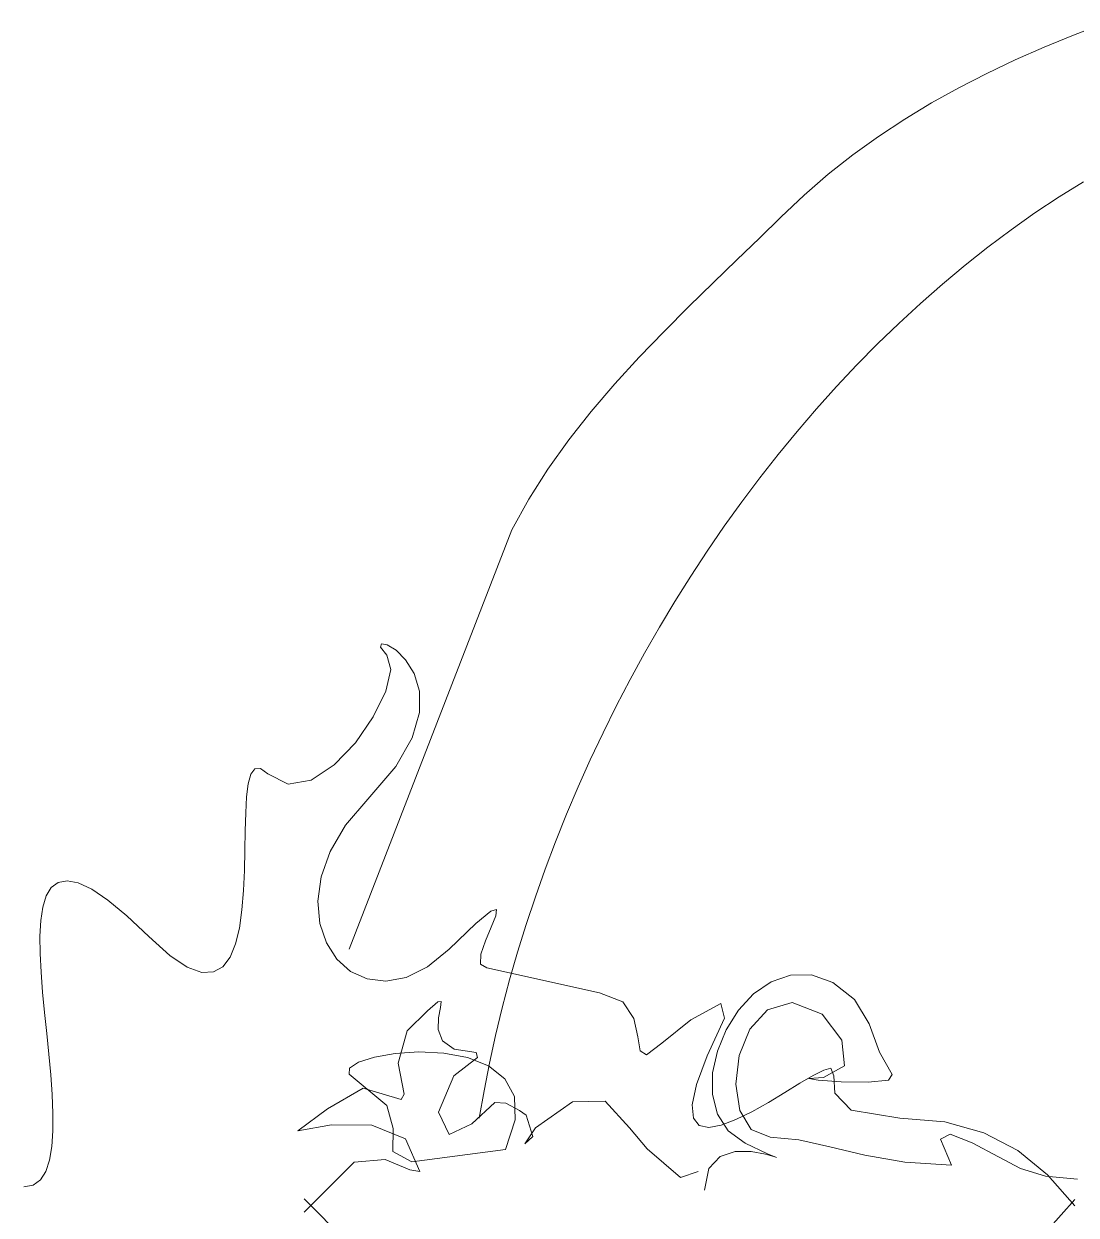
# Model space of a CAD drawing. Header units: centimetres. Extents: x 134057 to 145613, y 5028 to 39996.
# Drawn here: x 135457.9 to 135511.4, y 5411.4 to 5471.9 of the extents above; entities that cross this region are included whole.
import ezdxf

# ---------------------------------------------------------------- set-up
doc = ezdxf.new("R2010")
doc.units = ezdxf.units.CM
doc.layers.add('TEXT', color=3, linetype='Continuous', lineweight=20)

msp = doc.modelspace()

# ---------------------------------------------------------------- linework, layer by layer
at = {"layer": 'TEXT', "color": 2, "linetype": 'Continuous', "lineweight": 9}
for p, q in [((135512.753, 5471.921), (135511.249, 5471.34)), ((135511.249, 5471.34), (135509.763, 5470.729)), ((135509.763, 5470.729), (135508.297, 5470.083)), ((135508.297, 5470.083), (135506.853, 5469.398)), ((135506.853, 5469.398), (135505.433, 5468.672)), ((135505.433, 5468.672), (135504.041, 5467.9)), ((135504.041, 5467.9), (135502.677, 5467.078)), ((135502.677, 5467.078), (135501.345, 5466.203)), ((135501.345, 5466.203), (135500.047, 5465.271)), ((135500.047, 5465.271), (135498.785, 5464.278)), ((135498.785, 5464.278), (135497.561, 5463.221)), ((135510.52, 5463.121), (135511.764, 5463.899)), ((135510.52, 5463.121), (135511.764, 5463.899)), ((135497.561, 5463.221), (135496.379, 5462.095)), ((135509.295, 5462.307), (135510.52, 5463.121)), ((135509.295, 5462.307), (135510.52, 5463.121)), ((135496.379, 5462.095), (135495.302, 5461.035)), ((135508.09, 5461.456), (135509.295, 5462.307)), ((135508.09, 5461.456), (135509.295, 5462.307)), ((135506.906, 5460.57), (135508.09, 5461.456)), ((135506.906, 5460.57), (135508.09, 5461.456)), ((135495.302, 5461.035), (135494.151, 5459.924)), ((135505.741, 5459.65), (135506.906, 5460.57)), ((135505.741, 5459.65), (135506.906, 5460.57)), ((135494.151, 5459.924), (135492.946, 5458.761)), ((135504.598, 5458.698), (135505.741, 5459.65)), ((135504.598, 5458.698), (135505.741, 5459.65)), ((135492.946, 5458.761), (135491.703, 5457.549)), ((135503.476, 5457.713), (135504.598, 5458.698)), ((135503.476, 5457.713), (135504.598, 5458.698)), ((135502.375, 5456.699), (135503.476, 5457.713)), ((135502.375, 5456.699), (135503.476, 5457.713)), ((135491.703, 5457.549), (135490.443, 5456.289)), ((135501.297, 5455.655), (135502.375, 5456.699)), ((135501.297, 5455.655), (135502.375, 5456.699)), ((135490.443, 5456.289), (135489.185, 5454.981)), ((135500.24, 5454.583), (135501.297, 5455.655)), ((135500.24, 5454.583), (135501.297, 5455.655)), ((135489.185, 5454.981), (135487.946, 5453.626)), ((135499.207, 5453.484), (135500.24, 5454.583)), ((135499.207, 5453.484), (135500.24, 5454.583)), ((135487.946, 5453.626), (135486.745, 5452.226)), ((135498.197, 5452.359), (135499.207, 5453.484)), ((135498.197, 5452.359), (135499.207, 5453.484)), ((135486.745, 5452.226), (135485.603, 5450.782)), ((135497.21, 5451.209), (135498.197, 5452.359)), ((135497.21, 5451.209), (135498.197, 5452.359)), ((135496.247, 5450.035), (135497.21, 5451.209)), ((135496.247, 5450.035), (135497.21, 5451.209)), ((135485.603, 5450.782), (135484.536, 5449.295)), ((135495.309, 5448.839), (135496.247, 5450.035)), ((135495.309, 5448.839), (135496.247, 5450.035)), ((135484.536, 5449.295), (135483.564, 5447.766)), ((135494.395, 5447.621), (135495.309, 5448.839)), ((135494.395, 5447.621), (135495.309, 5448.839)), ((135483.564, 5447.766), (135482.706, 5446.197)), ((135493.506, 5446.383), (135494.395, 5447.621)), ((135493.506, 5446.383), (135494.395, 5447.621)), ((135482.706, 5446.197), (135474.439, 5424.893)), ((135492.642, 5445.126), (135493.506, 5446.383)), ((135492.642, 5445.126), (135493.506, 5446.383)), ((135491.805, 5443.851), (135492.642, 5445.126)), ((135491.805, 5443.851), (135492.642, 5445.126)), ((135490.993, 5442.559), (135491.805, 5443.851)), ((135490.993, 5442.559), (135491.805, 5443.851)), ((135490.208, 5441.251), (135490.993, 5442.559)), ((135490.208, 5441.251), (135490.993, 5442.559)), ((135489.45, 5439.929), (135490.208, 5441.251)), ((135489.45, 5439.929), (135490.208, 5441.251)), ((135476.083, 5440.413), (135476.038, 5440.24)), ((135476.038, 5440.24), (135476.347, 5439.837)), ((135476.379, 5440.36), (135476.083, 5440.413)), ((135476.823, 5440.088), (135476.379, 5440.36)), ((135476.347, 5439.837), (135476.557, 5439.108)), ((135477.311, 5439.602), (135476.823, 5440.088)), ((135477.74, 5438.909), (135477.311, 5439.602)), ((135488.72, 5438.593), (135489.45, 5439.929)), ((135488.72, 5438.593), (135489.45, 5439.929)), ((135476.557, 5439.108), (135476.297, 5437.999)), ((135478.007, 5438.013), (135477.74, 5438.909)), ((135488.017, 5437.244), (135488.72, 5438.593)), ((135488.017, 5437.244), (135488.72, 5438.593)), ((135476.297, 5437.999), (135475.665, 5436.696)), ((135478.009, 5436.921), (135478.007, 5438.013)), ((135487.342, 5435.884), (135488.017, 5437.244)), ((135487.342, 5435.884), (135488.017, 5437.244)), ((135475.665, 5436.696), (135474.757, 5435.386)), ((135477.643, 5435.638), (135478.009, 5436.921)), ((135486.695, 5434.515), (135487.342, 5435.884)), ((135486.695, 5434.515), (135487.342, 5435.884)), ((135474.757, 5435.386), (135473.67, 5434.254)), ((135476.805, 5434.171), (135477.643, 5435.638)), ((135469.647, 5434.054), (135469.446, 5433.786)), ((135469.929, 5434.069), (135469.647, 5434.054)), ((135470.305, 5433.796), (135469.929, 5434.069)), ((135473.67, 5434.254), (135472.501, 5433.488)), ((135475.393, 5432.524), (135476.805, 5434.171)), ((135486.078, 5433.136), (135486.695, 5434.515)), ((135486.078, 5433.136), (135486.695, 5434.515)), ((135469.446, 5433.786), (135469.311, 5433.302)), ((135471.347, 5433.273), (135470.305, 5433.796)), ((135472.501, 5433.488), (135471.347, 5433.273)), ((135469.311, 5433.302), (135469.227, 5432.638)), ((135485.489, 5431.749), (135486.078, 5433.136)), ((135485.489, 5431.749), (135486.078, 5433.136)), ((135469.227, 5432.638), (135469.181, 5431.83)), ((135474.259, 5431.192), (135475.393, 5432.524)), ((135469.181, 5431.83), (135469.157, 5430.913)), ((135484.93, 5430.356), (135485.489, 5431.749)), ((135484.93, 5430.356), (135485.489, 5431.749)), ((135473.478, 5429.86), (135474.259, 5431.192)), ((135469.157, 5430.913), (135469.14, 5429.924)), ((135469.14, 5429.924), (135469.117, 5428.899)), ((135473.021, 5428.562), (135473.478, 5429.86)), ((135484.401, 5428.956), (135484.93, 5430.356)), ((135484.401, 5428.956), (135484.93, 5430.356)), ((135469.117, 5428.899), (135469.073, 5427.874)), ((135483.903, 5427.553), (135484.401, 5428.956)), ((135483.903, 5427.553), (135484.401, 5428.956)), ((135459.302, 5428.021), (135459.045, 5427.599)), ((135459.651, 5428.284), (135459.302, 5428.021)), ((135460.103, 5428.369), (135459.651, 5428.284)), ((135460.667, 5428.261), (135460.103, 5428.369)), ((135461.356, 5427.94), (135460.667, 5428.261)), ((135472.856, 5427.331), (135473.021, 5428.562)), ((135459.045, 5427.599), (135458.87, 5427.036)), ((135462.177, 5427.389), (135461.356, 5427.94)), ((135469.073, 5427.874), (135468.993, 5426.884)), ((135483.435, 5426.146), (135483.903, 5427.553)), ((135483.435, 5426.146), (135483.903, 5427.553)), ((135458.87, 5427.036), (135458.767, 5426.349)), ((135463.143, 5426.592), (135462.177, 5427.389)), ((135468.993, 5426.884), (135468.863, 5425.966)), ((135472.953, 5426.202), (135472.856, 5427.331)), ((135481.636, 5426.824), (135480.879, 5426.2)), ((135481.929, 5426.907), (135481.636, 5426.824)), ((135481.892, 5426.589), (135481.929, 5426.907)), ((135458.767, 5426.349), (135458.725, 5425.556)), ((135464.264, 5425.529), (135463.143, 5426.592)), ((135473.283, 5425.209), (135472.953, 5426.202)), ((135480.879, 5426.2), (135479.526, 5424.893)), ((135481.659, 5426.012), (135481.892, 5426.589)), ((135468.863, 5425.966), (135468.668, 5425.156)), ((135481.364, 5425.317), (135481.659, 5426.012)), ((135482.998, 5424.737), (135483.435, 5426.146)), ((135482.998, 5424.737), (135483.435, 5426.146)), ((135458.725, 5425.556), (135458.733, 5424.674)), ((135465.32, 5424.576), (135464.264, 5425.529)), ((135468.668, 5425.156), (135468.393, 5424.49)), ((135473.813, 5424.385), (135473.283, 5425.209)), ((135481.138, 5424.646), (135481.364, 5425.317)), ((135458.733, 5424.674), (135458.782, 5423.721)), ((135466.21, 5423.983), (135465.32, 5424.576)), ((135468.393, 5424.49), (135468.025, 5424.003)), ((135474.515, 5423.764), (135473.813, 5424.385)), ((135479.526, 5424.893), (135478.425, 5423.99)), ((135481.118, 5424.139), (135481.138, 5424.646)), ((135482.593, 5423.327), (135482.998, 5424.737)), ((135482.593, 5423.327), (135482.998, 5424.737)), ((135466.948, 5423.714), (135466.21, 5423.983)), ((135468.025, 5424.003), (135467.548, 5423.733)), ((135475.358, 5423.38), (135474.515, 5423.764)), ((135478.425, 5423.99), (135477.343, 5423.459)), ((135481.434, 5423.939), (135481.118, 5424.139)), ((135487.158, 5422.667), (135481.434, 5423.939)), ((135458.782, 5423.721), (135458.861, 5422.715)), ((135467.548, 5423.733), (135466.948, 5423.714)), ((135476.31, 5423.267), (135475.358, 5423.38)), ((135477.343, 5423.459), (135476.31, 5423.267)), ((135482.219, 5421.916), (135482.593, 5423.327)), ((135482.219, 5421.916), (135482.593, 5423.327)), ((135494.994, 5422.618), (135495.888, 5423.237)), ((135494.994, 5422.618), (135495.888, 5423.237)), ((135495.888, 5423.237), (135496.877, 5423.579)), ((135495.888, 5423.237), (135496.877, 5423.579)), ((135496.877, 5423.579), (135497.932, 5423.584)), ((135496.877, 5423.579), (135497.932, 5423.584)), ((135497.932, 5423.584), (135499.025, 5423.191)), ((135497.932, 5423.584), (135499.025, 5423.191)), ((135499.025, 5423.191), (135500.13, 5422.34)), ((135499.025, 5423.191), (135500.13, 5422.34)), ((135458.861, 5422.715), (135458.96, 5421.673)), ((135488.343, 5422.214), (135487.158, 5422.667)), ((135494.221, 5421.785), (135494.994, 5422.618)), ((135494.221, 5421.785), (135494.994, 5422.618)), ((135478.42, 5421.759), (135478.945, 5422.212)), ((135478.42, 5421.759), (135478.945, 5422.212)), ((135478.945, 5422.212), (135479.114, 5422.228)), ((135478.945, 5422.212), (135479.114, 5422.228)), ((135479.114, 5422.228), (135479.076, 5421.922)), ((135479.114, 5422.228), (135479.076, 5421.922)), ((135488.901, 5421.372), (135488.343, 5422.214)), ((135493.329, 5422.125), (135491.798, 5421.301)), ((135493.517, 5421.395), (135493.329, 5422.125)), ((135496.95, 5422.181), (135495.695, 5421.802)), ((135496.95, 5422.181), (135495.695, 5421.802)), ((135498.473, 5421.585), (135496.95, 5422.181)), ((135498.473, 5421.585), (135496.95, 5422.181)), ((135500.13, 5422.34), (135500.872, 5421.103)), ((135500.13, 5422.34), (135500.872, 5421.103)), ((135458.96, 5421.673), (135459.068, 5420.613)), ((135477.395, 5420.75), (135478.42, 5421.759)), ((135477.395, 5420.75), (135478.42, 5421.759)), ((135478.976, 5421.41), (135478.961, 5420.809)), ((135478.976, 5421.41), (135478.961, 5420.809)), ((135479.076, 5421.922), (135478.976, 5421.41)), ((135479.076, 5421.922), (135478.976, 5421.41)), ((135481.878, 5420.507), (135482.219, 5421.916)), ((135481.878, 5420.507), (135482.219, 5421.916)), ((135489.105, 5420.441), (135488.901, 5421.372)), ((135492.628, 5419.479), (135493.517, 5421.395)), ((135493.599, 5420.797), (135494.221, 5421.785)), ((135493.599, 5420.797), (135494.221, 5421.785)), ((135495.695, 5421.802), (135494.797, 5420.825)), ((135495.695, 5421.802), (135494.797, 5420.825)), ((135499.474, 5420.273), (135498.473, 5421.585)), ((135499.474, 5420.273), (135498.473, 5421.585)), ((135476.924, 5419.101), (135477.395, 5420.75)), ((135476.924, 5419.101), (135477.395, 5420.75)), ((135478.961, 5420.809), (135479.178, 5420.236)), ((135478.961, 5420.809), (135479.178, 5420.236)), ((135491.798, 5421.301), (135490.337, 5420.123)), ((135493.154, 5419.715), (135493.599, 5420.797)), ((135493.154, 5419.715), (135493.599, 5420.797)), ((135494.797, 5420.825), (135494.259, 5419.49)), ((135494.797, 5420.825), (135494.259, 5419.49)), ((135500.872, 5421.103), (135501.402, 5419.655)), ((135500.872, 5421.103), (135501.402, 5419.655)), ((135459.068, 5420.613), (135459.175, 5419.553)), ((135479.178, 5420.236), (135479.773, 5419.806)), ((135479.178, 5420.236), (135479.773, 5419.806)), ((135481.57, 5419.1), (135481.878, 5420.507)), ((135481.57, 5419.1), (135481.878, 5420.507)), ((135489.23, 5419.723), (135489.105, 5420.441)), ((135499.611, 5418.961), (135499.474, 5420.273)), ((135499.611, 5418.961), (135499.474, 5420.273)), ((135459.175, 5419.553), (135459.271, 5418.51)), ((135476.782, 5419.593), (135475.726, 5419.413)), ((135477.989, 5419.668), (135476.782, 5419.593)), ((135479.248, 5419.607), (135477.989, 5419.668)), ((135480.461, 5419.38), (135479.248, 5419.607)), ((135479.773, 5419.806), (135480.893, 5419.637)), ((135479.773, 5419.806), (135480.893, 5419.637)), ((135480.893, 5419.637), (135480.963, 5419.384)), ((135480.893, 5419.637), (135480.963, 5419.384)), ((135489.55, 5419.517), (135489.23, 5419.723)), ((135490.337, 5420.123), (135489.55, 5419.517)), ((135492.914, 5418.6), (135493.154, 5419.715)), ((135492.914, 5418.6), (135493.154, 5419.715)), ((135501.402, 5419.655), (135502.038, 5418.524)), ((135501.402, 5419.655), (135502.038, 5418.524)), ((135474.917, 5419.156), (135474.456, 5418.853)), ((135475.726, 5419.413), (135474.917, 5419.156)), ((135477.23, 5417.523), (135476.924, 5419.101)), ((135477.23, 5417.523), (135476.924, 5419.101)), ((135480.963, 5419.384), (135479.762, 5418.459)), ((135480.963, 5419.384), (135479.762, 5418.459)), ((135481.528, 5418.957), (135480.461, 5419.38)), ((135481.294, 5417.697), (135481.57, 5419.1)), ((135481.294, 5417.697), (135481.57, 5419.1)), ((135482.353, 5418.31), (135481.528, 5418.957)), ((135492.097, 5418.023), (135492.628, 5419.479)), ((135494.259, 5419.49), (135494.089, 5418.035)), ((135494.259, 5419.49), (135494.089, 5418.035)), ((135498.54, 5418.365), (135499.611, 5418.961)), ((135498.54, 5418.365), (135499.611, 5418.961)), ((135459.271, 5418.51), (135459.344, 5417.502)), ((135474.456, 5418.853), (135474.439, 5418.533)), ((135474.439, 5418.533), (135476.347, 5416.943)), ((135479.762, 5418.459), (135478.985, 5416.616)), ((135479.762, 5418.459), (135478.985, 5416.616)), ((135492.908, 5417.513), (135492.914, 5418.6)), ((135492.908, 5417.513), (135492.914, 5418.6)), ((135498.028, 5418.475), (135497.353, 5418.078)), ((135497.805, 5418.322), (135498.54, 5418.365)), ((135497.805, 5418.322), (135498.54, 5418.365)), ((135498.281, 5418.23), (135497.805, 5418.322)), ((135498.281, 5418.23), (135497.805, 5418.322)), ((135498.565, 5418.749), (135498.028, 5418.475)), ((135498.922, 5418.851), (135498.565, 5418.749)), ((135499.067, 5418.454), (135498.922, 5418.851)), ((135499.121, 5417.579), (135499.067, 5418.454)), ((135502.038, 5418.524), (135501.845, 5418.236)), ((135502.038, 5418.524), (135501.845, 5418.236)), ((135473.332, 5416.781), (135475.152, 5417.829)), ((135473.332, 5416.781), (135475.152, 5417.829)), ((135475.152, 5417.829), (135477.077, 5417.252)), ((135475.152, 5417.829), (135477.077, 5417.252)), ((135482.837, 5417.407), (135482.353, 5418.31)), ((135491.881, 5416.979), (135492.097, 5418.023)), ((135494.089, 5418.035), (135494.292, 5416.7)), ((135494.089, 5418.035), (135494.292, 5416.7)), ((135497.353, 5418.078), (135496.581, 5417.606)), ((135499.454, 5418.146), (135498.281, 5418.23)), ((135499.454, 5418.146), (135498.281, 5418.23)), ((135500.813, 5418.129), (135499.454, 5418.146)), ((135500.813, 5418.129), (135499.454, 5418.146)), ((135501.845, 5418.236), (135500.813, 5418.129)), ((135501.845, 5418.236), (135500.813, 5418.129)), ((135459.344, 5417.502), (135459.386, 5416.546)), ((135477.077, 5417.252), (135477.23, 5417.523)), ((135477.077, 5417.252), (135477.23, 5417.523)), ((135481.052, 5416.298), (135481.294, 5417.697)), ((135481.052, 5416.298), (135481.294, 5417.697)), ((135482.881, 5416.22), (135482.837, 5417.407)), ((135483.913, 5415.821), (135485.786, 5417.128)), ((135483.913, 5415.821), (135485.786, 5417.128)), ((135485.786, 5417.128), (135487.446, 5417.164)), ((135485.786, 5417.128), (135487.446, 5417.164)), ((135487.446, 5417.164), (135488.683, 5415.821)), ((135487.446, 5417.164), (135488.683, 5415.821)), ((135493.162, 5416.514), (135492.908, 5417.513)), ((135493.162, 5416.514), (135492.908, 5417.513)), ((135495.755, 5417.108), (135494.913, 5416.633)), ((135496.581, 5417.606), (135495.755, 5417.108)), ((135499.951, 5416.705), (135499.121, 5417.579)), ((135459.386, 5416.546), (135459.385, 5415.661)), ((135471.831, 5415.662), (135473.332, 5416.781)), ((135471.831, 5415.662), (135473.332, 5416.781)), ((135476.347, 5416.943), (135476.676, 5415.778)), ((135478.985, 5416.616), (135479.515, 5415.468)), ((135478.985, 5416.616), (135479.515, 5415.468)), ((135480.681, 5416.016), (135481.847, 5417.093)), ((135480.681, 5416.016), (135481.847, 5417.093)), ((135481.847, 5417.093), (135482.4, 5417.07)), ((135481.847, 5417.093), (135482.4, 5417.07)), ((135482.4, 5417.07), (135483.095, 5416.693)), ((135482.4, 5417.07), (135483.095, 5416.693)), ((135483.095, 5416.693), (135483.436, 5416.457)), ((135483.095, 5416.693), (135483.436, 5416.457)), ((135491.941, 5416.298), (135491.881, 5416.979)), ((135493.706, 5415.665), (135493.162, 5416.514)), ((135493.706, 5415.665), (135493.162, 5416.514)), ((135494.913, 5416.633), (135494.1, 5416.229)), ((135494.292, 5416.7), (135494.873, 5415.723)), ((135494.292, 5416.7), (135494.873, 5415.723)), ((135502.42, 5416.308), (135499.951, 5416.705)), ((135473.537, 5415.965), (135471.831, 5415.662)), ((135473.537, 5415.965), (135471.831, 5415.662)), ((135475.587, 5415.941), (135473.537, 5415.965)), ((135475.587, 5415.941), (135473.537, 5415.965)), ((135477.308, 5415.26), (135475.587, 5415.941)), ((135477.308, 5415.26), (135475.587, 5415.941)), ((135479.515, 5415.468), (135480.681, 5416.016)), ((135479.515, 5415.468), (135480.681, 5416.016)), ((135482.388, 5414.718), (135482.881, 5416.22)), ((135483.436, 5416.457), (135483.772, 5415.374)), ((135483.436, 5416.457), (135483.772, 5415.374)), ((135492.233, 5415.931), (135491.941, 5416.298)), ((135492.718, 5415.829), (135492.233, 5415.931)), ((135493.354, 5415.945), (135492.718, 5415.829)), ((135494.1, 5416.229), (135493.354, 5415.945)), ((135504.72, 5416.119), (135502.42, 5416.308)), ((135506.699, 5415.565), (135504.72, 5416.119)), ((135459.385, 5415.661), (135459.331, 5414.863)), ((135476.676, 5415.778), (135476.653, 5414.612)), ((135483.366, 5414.997), (135483.913, 5415.821)), ((135483.366, 5414.997), (135483.913, 5415.821)), ((135483.772, 5415.374), (135483.366, 5414.997)), ((135483.772, 5415.374), (135483.366, 5414.997)), ((135488.683, 5415.821), (135489.59, 5414.75)), ((135488.683, 5415.821), (135489.59, 5414.75)), ((135494.565, 5415.026), (135493.706, 5415.665)), ((135494.565, 5415.026), (135493.706, 5415.665)), ((135494.873, 5415.723), (135495.837, 5415.344)), ((135494.873, 5415.723), (135495.837, 5415.344)), ((135495.837, 5415.344), (135497.3, 5415.196)), ((135495.837, 5415.344), (135497.3, 5415.196)), ((135504.491, 5415.24), (135504.984, 5415.483)), ((135504.491, 5415.24), (135504.984, 5415.483)), ((135504.984, 5415.483), (135506.111, 5415.047)), ((135504.984, 5415.483), (135506.111, 5415.047)), ((135508.418, 5414.659), (135506.699, 5415.565)), ((135459.331, 5414.863), (135459.214, 5414.171)), ((135478.031, 5413.596), (135477.308, 5415.26)), ((135478.031, 5413.596), (135477.308, 5415.26)), ((135477.619, 5414.082), (135482.388, 5414.718)), ((135489.59, 5414.75), (135491.274, 5413.289)), ((135489.59, 5414.75), (135491.274, 5413.289)), ((135495.709, 5414.494), (135494.565, 5415.026)), ((135495.709, 5414.494), (135494.565, 5415.026)), ((135497.3, 5415.196), (135498.877, 5414.841)), ((135497.3, 5415.196), (135498.877, 5414.841)), ((135498.877, 5414.841), (135500.645, 5414.417)), ((135498.877, 5414.841), (135500.645, 5414.417)), ((135505.058, 5413.913), (135504.491, 5415.24)), ((135505.058, 5413.913), (135504.491, 5415.24)), ((135506.111, 5415.047), (135507.444, 5414.336)), ((135506.111, 5415.047), (135507.444, 5414.336)), ((135459.214, 5414.171), (135459.023, 5413.602)), ((135474.692, 5414.072), (135476.264, 5414.196)), ((135474.692, 5414.072), (135476.264, 5414.196)), ((135476.264, 5414.196), (135477.519, 5413.684)), ((135476.264, 5414.196), (135477.519, 5413.684)), ((135476.653, 5414.612), (135477.619, 5414.082)), ((135492.721, 5413.739), (135493.291, 5414.353)), ((135492.721, 5413.739), (135493.291, 5414.353)), ((135493.291, 5414.353), (135494.059, 5414.602)), ((135493.291, 5414.353), (135494.059, 5414.602)), ((135494.059, 5414.602), (135494.878, 5414.604)), ((135494.059, 5414.602), (135494.878, 5414.604)), ((135494.878, 5414.604), (135495.601, 5414.477)), ((135494.878, 5414.604), (135495.601, 5414.477)), ((135495.601, 5414.477), (135496.079, 5414.337)), ((135495.601, 5414.477), (135496.079, 5414.337)), ((135496.164, 5414.304), (135495.709, 5414.494)), ((135496.164, 5414.304), (135495.709, 5414.494)), ((135496.079, 5414.337), (135496.164, 5414.304)), ((135496.079, 5414.337), (135496.164, 5414.304)), ((135500.645, 5414.417), (135502.68, 5414.062)), ((135500.645, 5414.417), (135502.68, 5414.062)), ((135507.444, 5414.336), (135508.556, 5413.754)), ((135507.444, 5414.336), (135508.556, 5413.754)), ((135509.939, 5413.418), (135508.418, 5414.659)), ((135459.023, 5413.602), (135458.748, 5413.174)), ((135472.149, 5411.529), (135474.692, 5414.072)), ((135472.149, 5411.529), (135474.692, 5414.072)), ((135477.519, 5413.684), (135478.031, 5413.596)), ((135477.519, 5413.684), (135478.031, 5413.596)), ((135491.274, 5413.289), (135492.181, 5413.596)), ((135491.274, 5413.289), (135492.181, 5413.596)), ((135492.499, 5412.642), (135492.721, 5413.739)), ((135492.499, 5412.642), (135492.721, 5413.739)), ((135502.68, 5414.062), (135505.058, 5413.913)), ((135502.68, 5414.062), (135505.058, 5413.913)), ((135508.556, 5413.754), (135509.835, 5413.357)), ((135508.556, 5413.754), (135509.835, 5413.357)), ((135458.379, 5412.904), (135457.905, 5412.81)), ((135458.748, 5413.174), (135458.379, 5412.904)), ((135509.835, 5413.357), (135511.457, 5413.201)), ((135509.835, 5413.357), (135511.457, 5413.201)), ((135511.323, 5411.856), (135509.939, 5413.418)), ((135472.149, 5412.207), (135474.692, 5409.663)), ((135472.149, 5412.207), (135474.692, 5409.663)), ((135511.323, 5412.174), (135509.939, 5410.612))]:
    msp.add_line(p, q, dxfattribs=at)

doc.saveas('drawing.dxf')
